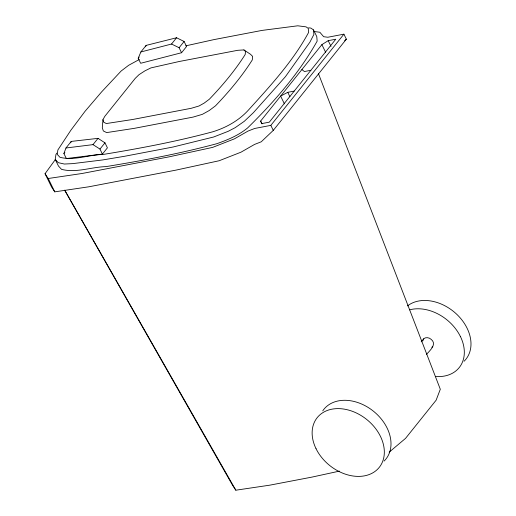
<?xml version="1.0" encoding="UTF-8"?>
<svg xmlns="http://www.w3.org/2000/svg" width="516" height="516" viewBox="0 0 516 516"><rect width="100%" height="100%" fill="white"/><g stroke="black" fill="none" stroke-linecap="round" stroke-linejoin="round"><path stroke-width="0.77" d="M102.942 119.686L102.303 127.826L103.348 130.954L106.644 132.593L134.179 128.368L193.126 117.087L202.375 114.333L209.219 110.527L215.469 105.857A349.687 125.317 -26.1 0 0 252.298 59.901L252.614 56.373L250.499 54.277L243.926 49.929L237.728 50.304L179.271 61.488L150.943 67.893L145.054 70.776L139.004 74.685L135.224 78.38L104.793 116.358L102.942 119.686L103.793 122.266L106.348 123.543L132.805 119.467L191.268 108.283L198.995 105.993L204.13 103.129L209.315 99.246A341.966 122.55 -26.1 0 0 245.21 54.451L245.493 51.51L243.926 49.929M308.626 27.806L310.877 28.096L313.515 29.915L316.779 36.591L317.153 41.132C298.919 73.556 274.035 102 247.564 127.974C238.566 135.36 227.827 139.817 216.959 143.654C180.445 153.471 143.28 160.515 105.98 166.61C91.255 167.01 76.142 173.195 61.52 169.338L58.502 166.1L55.231 159.425L55.947 154.445L56.825 153.11M422.791 340.979C423.152 336.767 428.809 336.909 431.17 339.373C437.323 344.249 429.693 350.719 426.377 354.505M70.724 142.803L71.234 141.416L98.034 138.352L104.967 142.835L107.418 147.834L102.42 154.078L66.351 158.56L63.9 153.562L65.964 147.989L71.234 141.416M138.204 58.276L140.874 51.961L146.138 45.389L176.569 37.752L184.109 41.486L186.56 46.492L181.561 52.729L140.655 63.281L138.204 58.276L139.165 57.076M145.551 46.788L146.138 45.389M314.289 31.521L319.849 32.256L323.648 36.7L327.795 37.249L343.914 34.166L346.365 39.171L273.274 130.38L261.244 141.803L254.562 144.416L240.966 152.194L219.203 160.728L175.917 170.132L88.739 186.811L54.767 191.849L51.587 187.069L45.047 173.724L55.328 159.573M63.9 153.562L64.861 152.355M140.874 51.961L171.538 44.034L176.569 37.752M65.964 147.989L92.996 144.635L98.034 138.352M181.561 52.729L179.11 47.724L184.109 41.486M102.42 154.078L99.969 149.072L104.967 142.835M260.625 121.073L321.881 44.628L328.221 40.674L335.761 39.229L269.307 122.163L261.76 123.601L260.625 121.073L261.999 123.885M45.047 173.724L48.233 178.504L82.205 173.466L169.377 156.787L212.663 147.382L234.425 138.849L248.028 131.07L254.71 128.458L270.823 125.375L343.914 34.166M421.211 341.863L423.662 338.806M344.643 40.803L346.365 39.171M431.834 347.274L432.743 346.552M389.154 452.177L405.531 438.387L436.123 400.203L440.309 389.264L318.443 73.607M294.197 91.093L287.754 92.325L280.62 96.118L284.406 103.845M139.288 59.501L128.645 65.3L121.131 71.034L101.549 91.964L84.992 111.366L70.815 130.309L57.869 149.975L57.257 154.387L59.953 157.29C74.091 160.998 88.758 154.677 103 154.477C139.907 148.44 176.685 141.494 212.824 131.774C226.485 127.542 239.205 120.376 248.815 109.644C270.668 85.553 293.03 61.204 308.607 32.437L308.265 28.399L306.085 26.864L297.745 25.8L262.07 30.405L213.985 39.603L185.766 45.853M339.412 471.127L311.87 477.119L269.81 485.163L235.838 490.2L232.658 485.421L64.732 190.352M310.864 70.299L304.421 71.531L301.886 69.583M171.538 44.034L179.11 47.724M92.996 144.635L99.969 149.072M55.231 159.425L58.256 162.669L64.365 164.036L72.659 163.63L102.71 159.941L124.737 156.251L173.079 147.008L213.695 136.985L228.156 131.328L235.193 127.658L244.294 121.305L253.408 112.656L285.438 76.665L309.929 42.118L313.883 34.462L313.515 29.915M64.726 190.127L235.838 490.2M328.221 40.674L331.014 46.376M321.881 44.628L325.667 52.355M287.754 92.325L289.882 96.66M270.823 125.375L273.274 130.38M48.233 178.504L54.767 191.849M322.758 410.833A39.764 29.535 38.7 0 1 373.823 411.516A39.764 29.535 38.7 0 1 384.072 461.091M409.62 309.852A39.764 29.535 38.7 0 1 460.401 336.516M407.472 305.923A39.764 29.535 38.7 0 1 457.292 314.812A39.764 29.535 38.7 0 1 464.065 361.271M460.42 336.516A39.764 29.535 38.7 0 1 444.54 376.029A39.764 29.535 38.7 0 1 435.639 376.487M316.024 448.662A39.764 29.535 38.7 0 0 378.473 468.296A39.764 29.535 38.7 0 0 350.19 410.555A39.764 29.535 38.7 0 0 316.024 448.662"/></g></svg>
